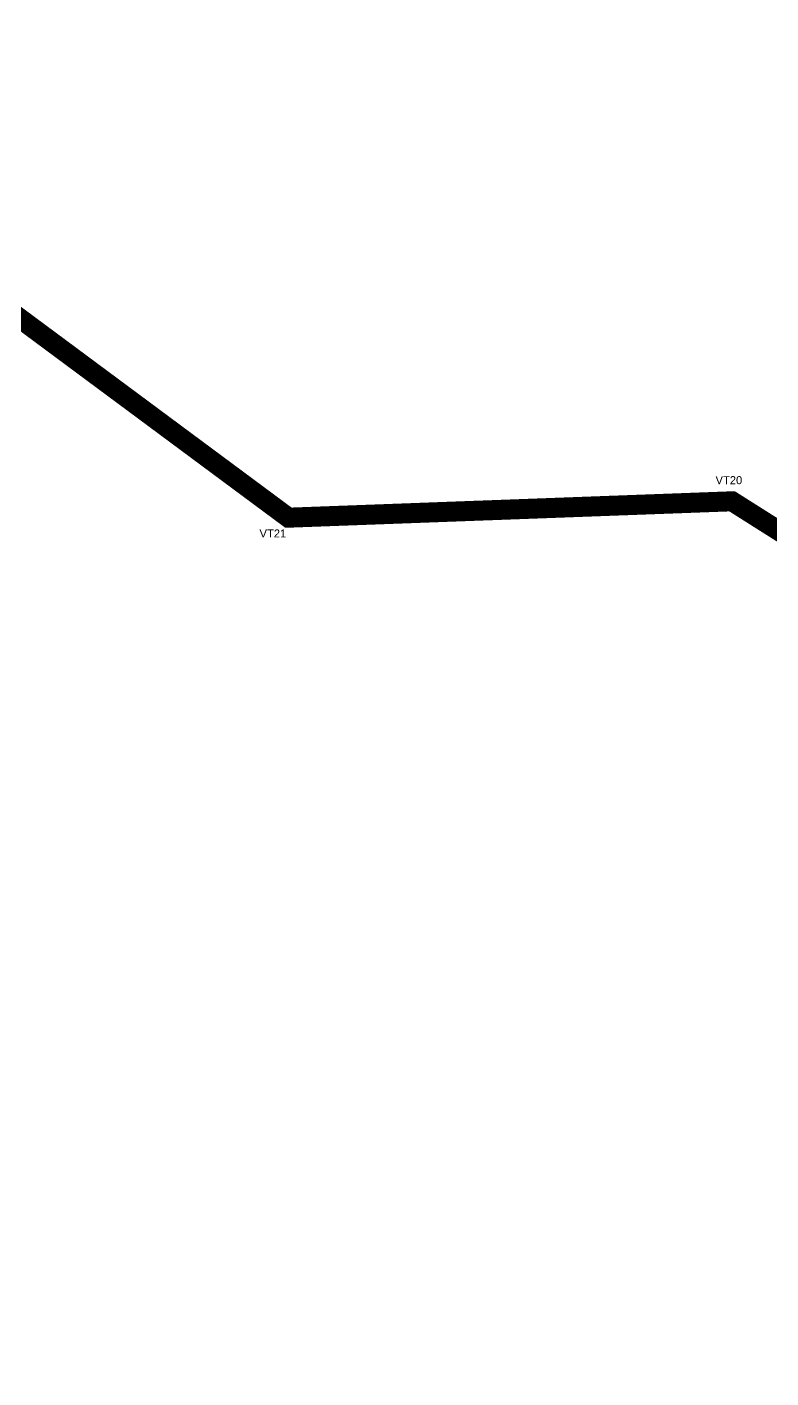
# Model space of a CAD drawing. Header units: metres. Extents: x 432095 to 435012, y 2470938 to 2473256.
# Drawn here: x 433925 to 434297, y 2470938 to 2471613 of the extents above; entities that cross this region are included whole.
import ezdxf
from ezdxf.enums import TextEntityAlignment as Align
from ezdxf.lldxf.tags import DXFTag

# ---------------------------------------------------------------- set-up
doc = ezdxf.new("R2010")
doc.units = ezdxf.units.M
doc.header["$MEASUREMENT"] = 0
doc.layers.add('DZ110kV', color=6, linetype='Continuous', lineweight=35)
doc.layers.add('TENCOT', color=4, linetype='TALUY500D-2-1')
doc.styles.add('Style-Arial', font='arial.ttf')
doc.styles.add('TEXT 1.2', font='')
doc.styles.get('TEXT 1.2').set_extended_font_data('.VnArial NarrowH')
tags = doc.linetypes.add('110HT', pattern='A,0.5,-0.3,["110KV HT",TEXT 1.2,S=0.1,R=0,X=-0.27,Y=-0.05],-0.3', length=1.1).pattern_tags.tags
tags[6] = DXFTag(74, 10)
doc.linetypes.add('TALUY500D-2-1', pattern='A,0.5,[130,ltypeshp.shx,S=0.25,R=0,X=0,Y=0.25],0.5', length=1)

msp = doc.modelspace()

# ---------------------------------------------------------------- linework, layer by layer
at = {"layer": 'DZ110kV', "color": 6, "linetype": '110HT', "ltscale": 50, "const_width": 10, "flags": 128}
msp.add_lwpolyline([(432099.54, 2473246.77), (433773.26, 2471577.77), (434055.97, 2471368.06), (434277.7, 2471376.25), (434844.06, 2471018.11), (435007.23, 2470943.14)], dxfattribs=at)

# ---------------------------------------------------------------- texts
at = {"layer": 'TENCOT', "linetype": 'Continuous', "lineweight": 0, "style": 'Style-Arial'}
for s, p in [('VT20', (434276.12, 2471384.81)), ('VT21', (434048.17, 2471358.17))]:
    msp.add_text(s, height=4, dxfattribs=at).set_placement(p, align=Align.CENTER)

doc.saveas('drawing.dxf')
